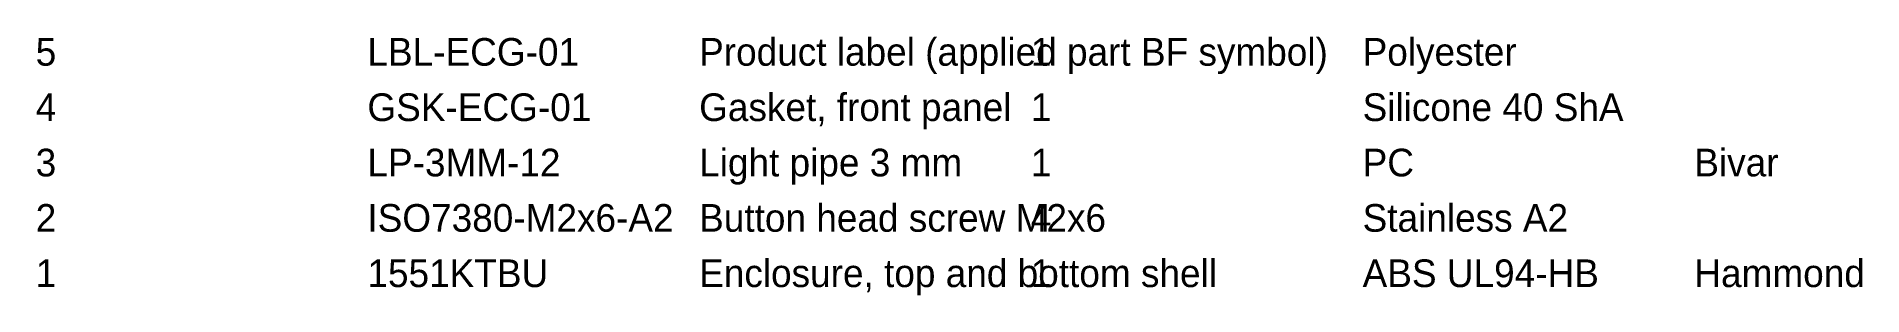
# Model space of a CAD drawing. Header units: metres. Extents: x 0 to 165, y -1 to 23.
import ezdxf

# ---------------------------------------------------------------- set-up
doc = ezdxf.new("R2010")
doc.units = ezdxf.units.M

# ---------------------------------------------------------------- blocks, each defined once
blk = doc.blocks.new('BOM_ROW')
for tag, p in [('POS', (0, 0)), ('PART_NO', (30, 0)), ('DESCRIPTION', (60, 0)), ('QTY', (90, 0)), ('MATERIAL', (120, 0)), ('MANUFACTURER', (150, 0))]:
    blk.add_attdef(tag, p, '', height=2.5)

msp = doc.modelspace()

# ---------------------------------------------------------------- block references
for p, values in [((0, 20), {'POS': '5', 'PART_NO': 'LBL-ECG-01', 'DESCRIPTION': 'Product label (applied part BF symbol)', 'QTY': '1', 'MATERIAL': 'Polyester'}), ((0, 15), {'POS': '4', 'PART_NO': 'GSK-ECG-01', 'DESCRIPTION': 'Gasket, front panel', 'QTY': '1', 'MATERIAL': 'Silicone 40 ShA'}), ((0, 10), {'POS': '3', 'PART_NO': 'LP-3MM-12', 'DESCRIPTION': 'Light pipe 3 mm', 'QTY': '1', 'MATERIAL': 'PC', 'MANUFACTURER': 'Bivar'}), ((0, 5), {'POS': '2', 'PART_NO': 'ISO7380-M2x6-A2', 'DESCRIPTION': 'Button head screw M2x6', 'QTY': '4', 'MATERIAL': 'Stainless A2'}), ((0, 0), {'POS': '1', 'PART_NO': '1551KTBU', 'DESCRIPTION': 'Enclosure, top and bottom shell', 'QTY': '1', 'MATERIAL': 'ABS UL94-HB', 'MANUFACTURER': 'Hammond'})]:
    msp.add_blockref('BOM_ROW', p).add_auto_attribs(values)

doc.saveas('drawing.dxf')
